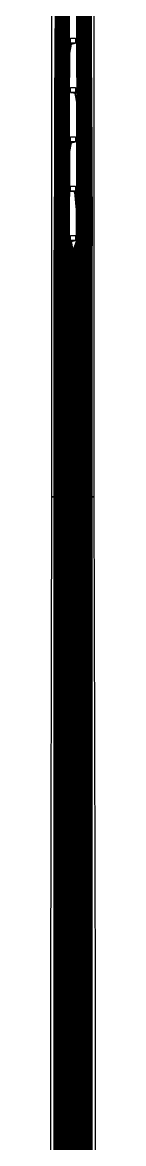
# Model space of a CAD drawing. Header units: inches. Extents: x 106592 to 209533, y 57057 to 74911.
# Drawn here: x 128241 to 128331, y 62939 to 65212 of the extents above; entities that cross this region are included whole.
import ezdxf

# ---------------------------------------------------------------- set-up
doc = ezdxf.new("R2010")
doc.units = ezdxf.units.IN
doc.header["$MEASUREMENT"] = 0
for name, color, linetype in [('metal', 221, 'Continuous'), ('nitride window', 40, 'Continuous'), ('profile', 140, 'Continuous')]:
    doc.layers.add(name, color=color, linetype=linetype)

msp = doc.modelspace()

# ---------------------------------------------------------------- linework, layer by layer
at = {"layer": 'metal'}
for points in [[(128294.1, 65549.8), (128293.6, 65649.9), (128291.1, 65667.9), (128290.1, 65667.9), (128293.1, 65649.8), (128293.6, 65549.8), (128294.1, 65449.9), (128294.6, 65349.8), (128295.1, 65249.9), (128295.6, 65149.8), (128296.1, 65049.9), (128296.6, 64949.8), (128297.1, 64766.9), (128291.2, 64749.8), (128291.8, 64749.8), (128297.6, 64766.9), (128297.1, 64949.8), (128296.6, 65049.9), (128296.1, 65149.8), (128295.6, 65249.9), (128295.1, 65349.8), (128294.6, 65449.9), (128294.1, 65549.8)], [(128278.1, 65449.8), (128278.6, 65549.9), (128281.1, 65567.9), (128282.1, 65567.9), (128279.1, 65549.8), (128278.6, 65449.8), (128278.1, 65349.9), (128277.6, 65249.8), (128277.1, 65149.9), (128276.6, 65049.8), (128276.1, 64949.9), (128275.6, 64766.8), (128281, 64749.8), (128280.4, 64749.8), (128275.1, 64766.8), (128275.6, 64949.9), (128276.1, 65049.8), (128276.6, 65149.9), (128277.1, 65249.8), (128277.6, 65349.9), (128278.1, 65449.8)], [(128294.1, 65349.8), (128293.6, 65449.9), (128291.1, 65467.9), (128290.1, 65467.9), (128293.1, 65449.8), (128293.6, 65349.8), (128294.1, 65249.9), (128294.6, 65149.8), (128295.1, 65049.9), (128295.6, 64949.8), (128296.1, 64766.9), (128290, 64749.8), (128290.6, 64749.8), (128296.6, 64766.9), (128296.1, 64949.8), (128295.6, 65049.9), (128295.1, 65149.8), (128294.6, 65249.9), (128294.1, 65349.8)], [(128278.1, 65249.8), (128278.6, 65349.9), (128281.1, 65367.9), (128282.1, 65367.9), (128279.1, 65349.8), (128278.6, 65249.8), (128278.1, 65149.9), (128277.6, 65049.8), (128277.1, 64949.9), (128276.6, 64766.8), (128282.2, 64749.8), (128281.6, 64749.8), (128276.1, 64766.8), (128276.6, 64949.9), (128277.1, 65049.8), (128277.6, 65149.9), (128278.1, 65249.8)], [(128294.1, 65149.8), (128293.6, 65249.9), (128291.1, 65267.9), (128290.1, 65267.9), (128293.1, 65249.8), (128293.6, 65149.8), (128294.1, 65049.9), (128294.6, 64949.8), (128295.1, 64766.9), (128288.8, 64749.8), (128289.4, 64749.8), (128295.6, 64766.9), (128295.1, 64949.8), (128294.6, 65049.9), (128294.1, 65149.8)], [(128281.1, 65179.9), (128291.1, 65179.9), (128291.1, 65169.9), (128281.1, 65169.9)], [(128278.1, 65049.8), (128278.6, 65149.9), (128281.1, 65167.9), (128282.1, 65167.9), (128279.1, 65149.8), (128278.6, 65049.8), (128278.1, 64949.9), (128277.6, 64766.8), (128283.4, 64749.8), (128282.8, 64749.8), (128277.1, 64766.8), (128277.6, 64949.9), (128278.1, 65049.8)], [(128281.1, 65167.9), (128282.1, 65167.9), (128291.1, 65169.9), (128281.1, 65169.9)], [(128281.1, 65079.9), (128291.1, 65079.9), (128291.1, 65069.9), (128281.1, 65069.9)], [(128291.1, 65067.9), (128290.1, 65067.9), (128281.1, 65069.9), (128291.1, 65069.9)], [(128294.1, 64949.8), (128293.6, 65049.9), (128291.1, 65067.9), (128290.1, 65067.9), (128293.1, 65049.8), (128293.6, 64949.8), (128294.1, 64766.9), (128287.6, 64749.8), (128288.2, 64749.8), (128294.6, 64766.9), (128294.1, 64949.8)], [(128281.1, 64979.9), (128291.1, 64979.9), (128291.1, 64969.9), (128281.1, 64969.9)], [(128281.1, 64967.9), (128282.1, 64967.9), (128291.1, 64969.9), (128281.1, 64969.9)], [(128278.1, 64766.8), (128278.6, 64949.9), (128281.1, 64967.9), (128282.1, 64967.9), (128279.1, 64949.8), (128278.6, 64766.8), (128284.6, 64749.8), (128284, 64749.8), (128278.1, 64766.8)], [(128281.1, 64879.9), (128291.1, 64879.9), (128291.1, 64869.9), (128281.1, 64869.9)], [(128291.1, 64867.9), (128290.1, 64867.9), (128281.1, 64869.9), (128291.1, 64869.9)], [(128290.1, 64867.9), (128291.1, 64867.9), (128293.6, 64832.4), (128293.6, 64767.4), (128287, 64749.8), (128286.4, 64749.8), (128293.1, 64767.9), (128293.1, 64831.9)], [(128281.1, 64779.9), (128291.1, 64779.9), (128291.1, 64769.9), (128281.1, 64769.9)], [(128281.1, 64767.9), (128282.1, 64767.9), (128291.1, 64769.9), (128281.1, 64769.9)], [(128285.2, 64749.8), (128281.1, 64767.9), (128282.1, 64767.9), (128285.8, 64749.8)], [(128248, 64749.8), (128248.6, 64749.8), (128248.6, 61110), (128248, 61110)], [(128249.2, 64749.8), (128249.8, 64749.8), (128249.8, 61110), (128249.2, 61110)], [(128250.4, 64749.8), (128251, 64749.8), (128251, 61110), (128250.4, 61110)], [(128251.6, 64749.8), (128252.2, 64749.8), (128252.2, 61110), (128251.6, 61110)], [(128252.8, 64749.8), (128253.4, 64749.8), (128253.4, 61110), (128252.8, 61110)], [(128254, 64749.8), (128254.6, 64749.8), (128254.6, 61110), (128254, 61110)], [(128255.2, 64749.8), (128255.8, 64749.8), (128255.8, 61110), (128255.2, 61110)], [(128256.4, 64749.8), (128257, 64749.8), (128257, 61110), (128256.4, 61110)], [(128257.6, 64749.8), (128258.2, 64749.8), (128258.2, 61110), (128257.6, 61110)], [(128258.8, 64749.8), (128259.4, 64749.8), (128259.4, 61110), (128258.8, 61110)], [(128260, 64749.8), (128260.6, 64749.8), (128260.6, 61110), (128260, 61110)], [(128261.2, 64749.8), (128261.8, 64749.8), (128261.8, 61110), (128261.2, 61110)], [(128262.4, 64749.8), (128263, 64749.8), (128263, 61110), (128262.4, 61110)], [(128263.6, 64749.8), (128264.2, 64749.8), (128264.2, 61110), (128263.6, 61110)], [(128264.8, 64749.8), (128265.4, 64749.8), (128265.4, 61110), (128264.8, 61110)], [(128266, 64749.8), (128266.6, 64749.8), (128266.6, 61110), (128266, 61110)], [(128267.2, 64749.8), (128267.8, 64749.8), (128267.8, 61110), (128267.2, 61110)], [(128268.4, 64749.8), (128269, 64749.8), (128269, 61110), (128268.4, 61110)], [(128269.6, 64749.8), (128270.2, 64749.8), (128270.2, 61110), (128269.6, 61110)], [(128270.8, 64749.8), (128271.4, 64749.8), (128271.4, 61110), (128270.8, 61110)], [(128272, 64749.8), (128272.6, 64749.8), (128272.6, 61110), (128272, 61110)], [(128273.2, 64749.8), (128273.8, 64749.8), (128273.8, 61110), (128273.2, 61110)], [(128274.4, 64749.8), (128275, 64749.8), (128275, 61110), (128274.4, 61110)], [(128275.6, 64749.8), (128276.2, 64749.8), (128276.2, 61110), (128275.6, 61110)], [(128276.8, 64749.8), (128277.4, 64749.8), (128277.4, 61110), (128276.8, 61110)], [(128278, 64749.8), (128278.6, 64749.8), (128278.6, 61110), (128278, 61110)], [(128279.2, 64749.8), (128279.8, 64749.8), (128279.8, 61110), (128279.2, 61110)], [(128280.4, 64749.8), (128281, 64749.8), (128281, 61110), (128280.4, 61110)], [(128281.6, 64749.8), (128282.2, 64749.8), (128282.2, 61110), (128281.6, 61110)], [(128282.8, 64749.8), (128283.4, 64749.8), (128283.4, 61110), (128282.8, 61110)], [(128284, 64749.8), (128284.6, 64749.8), (128284.6, 61110), (128284, 61110)], [(128285.2, 64749.8), (128285.8, 64749.8), (128285.8, 61110), (128285.2, 61110)], [(128286.4, 64749.8), (128287, 64749.8), (128287, 61110), (128286.4, 61110)], [(128287.6, 64749.8), (128288.2, 64749.8), (128288.2, 61110), (128287.6, 61110)], [(128288.8, 64749.8), (128289.4, 64749.8), (128289.4, 61110), (128288.8, 61110)], [(128290, 64749.8), (128290.6, 64749.8), (128290.6, 61110), (128290, 61110)], [(128291.2, 64749.8), (128291.8, 64749.8), (128291.8, 61110), (128291.2, 61110)], [(128292.4, 64749.8), (128293, 64749.8), (128293, 61110), (128292.4, 61110)], [(128293.6, 64749.8), (128294.2, 64749.8), (128294.2, 61110), (128293.6, 61110)], [(128294.8, 64749.8), (128295.4, 64749.8), (128295.4, 61110), (128294.8, 61110)], [(128296, 64749.8), (128296.6, 64749.8), (128296.6, 61110), (128296, 61110)], [(128297.2, 64749.8), (128297.8, 64749.8), (128297.8, 61110), (128297.2, 61110)], [(128298.4, 64749.8), (128299, 64749.8), (128299, 61110), (128298.4, 61110)], [(128299.6, 64749.8), (128300.2, 64749.8), (128300.2, 61110), (128299.6, 61110)], [(128300.8, 64749.8), (128301.4, 64749.8), (128301.4, 61110), (128300.8, 61110)], [(128302, 64749.8), (128302.6, 64749.8), (128302.6, 61110), (128302, 61110)], [(128303.2, 64749.8), (128303.8, 64749.8), (128303.8, 61110), (128303.2, 61110)], [(128304.4, 64749.8), (128305, 64749.8), (128305, 61110), (128304.4, 61110)], [(128305.6, 64749.8), (128306.2, 64749.8), (128306.2, 61110), (128305.6, 61110)], [(128306.8, 64749.8), (128307.4, 64749.8), (128307.4, 61110), (128306.8, 61110)], [(128308, 64749.8), (128308.6, 64749.8), (128308.6, 61110), (128308, 61110)], [(128309.2, 64749.8), (128309.8, 64749.8), (128309.8, 61110), (128309.2, 61110)], [(128310.4, 64749.8), (128311, 64749.8), (128311, 61110), (128310.4, 61110)], [(128311.6, 64749.8), (128312.2, 64749.8), (128312.2, 61110), (128311.6, 61110)], [(128312.8, 64749.8), (128313.4, 64749.8), (128313.4, 61110), (128312.8, 61110)], [(128314, 64749.8), (128314.6, 64749.8), (128314.6, 61110), (128314, 61110)], [(128315.2, 64749.8), (128315.8, 64749.8), (128315.8, 61110), (128315.2, 61110)], [(128316.4, 64749.8), (128317, 64749.8), (128317, 61110), (128316.4, 61110)], [(128317.6, 64749.8), (128318.2, 64749.8), (128318.2, 61110), (128317.6, 61110)], [(128318.8, 64749.8), (128319.4, 64749.8), (128319.4, 61110), (128318.8, 61110)], [(128320, 64749.8), (128320.6, 64749.8), (128320.6, 61110), (128320, 61110)], [(128321.2, 64749.8), (128321.8, 64749.8), (128321.8, 61110), (128321.2, 61110)], [(128322.4, 64749.8), (128323, 64749.8), (128323, 61110), (128322.4, 61110)], [(128323.6, 64749.8), (128324.2, 64749.8), (128324.2, 61110), (128323.6, 61110)]]:
    msp.add_lwpolyline(points, close=True, dxfattribs=at)
for points in [[(128250.1, 65249.8), (128249.6, 65149.9), (128249.1, 65049.8), (128248.6, 64949.9), (128248.1, 64766.8), (128248, 64749.8), (128248.6, 64749.8), (128248.6, 64766.8), (128249.1, 64949.9), (128249.6, 65049.8), (128250.1, 65149.9), (128250.6, 65249.8)], [(128251.1, 65249.8), (128250.6, 65149.9), (128250.1, 65049.8), (128249.6, 64949.9), (128249.1, 64766.8), (128249.2, 64749.8), (128249.8, 64749.8), (128249.6, 64766.8), (128250.1, 64949.9), (128250.6, 65049.8), (128251.1, 65149.9), (128251.6, 65249.8)], [(128252.1, 65249.8), (128251.6, 65149.9), (128251.1, 65049.8), (128250.6, 64949.9), (128250.1, 64766.8), (128250.4, 64749.8), (128251, 64749.8), (128250.6, 64766.8), (128251.1, 64949.9), (128251.6, 65049.8), (128252.1, 65149.9), (128252.6, 65249.8)], [(128253.6, 65249.8), (128253.1, 65149.9), (128252.6, 65049.8), (128252.1, 64949.9), (128251.6, 64766.8), (128252.2, 64749.8), (128251.6, 64749.8), (128251.1, 64766.8), (128251.6, 64949.9), (128252.1, 65049.8), (128252.6, 65149.9), (128253.1, 65249.8)], [(128254.6, 65249.8), (128254.1, 65149.9), (128253.6, 65049.8), (128253.1, 64949.9), (128252.6, 64766.8), (128253.4, 64749.8), (128252.8, 64749.8), (128252.1, 64766.8), (128252.6, 64949.9), (128253.1, 65049.8), (128253.6, 65149.9), (128254.1, 65249.8)], [(128255.6, 65249.8), (128255.1, 65149.9), (128254.6, 65049.8), (128254.1, 64949.9), (128253.6, 64766.8), (128254.6, 64749.8), (128254, 64749.8), (128253.1, 64766.8), (128253.6, 64949.9), (128254.1, 65049.8), (128254.6, 65149.9), (128255.1, 65249.8)], [(128256.6, 65249.8), (128256.1, 65149.9), (128255.6, 65049.8), (128255.1, 64949.9), (128254.6, 64766.8), (128255.8, 64749.8), (128255.2, 64749.8), (128254.1, 64766.8), (128254.6, 64949.9), (128255.1, 65049.8), (128255.6, 65149.9), (128256.1, 65249.8)], [(128257.6, 65249.8), (128257.1, 65149.9), (128256.6, 65049.8), (128256.1, 64949.9), (128255.6, 64766.8), (128257, 64749.8), (128256.4, 64749.8), (128255.1, 64766.8), (128255.6, 64949.9), (128256.1, 65049.8), (128256.6, 65149.9), (128257.1, 65249.8)], [(128258.6, 65249.8), (128258.1, 65149.9), (128257.6, 65049.8), (128257.1, 64949.9), (128256.6, 64766.8), (128258.2, 64749.8), (128257.6, 64749.8), (128256.1, 64766.8), (128256.6, 64949.9), (128257.1, 65049.8), (128257.6, 65149.9), (128258.1, 65249.8)], [(128259.6, 65249.8), (128259.1, 65149.9), (128258.6, 65049.8), (128258.1, 64949.9), (128257.6, 64766.8), (128259.4, 64749.8), (128258.8, 64749.8), (128257.1, 64766.8), (128257.6, 64949.9), (128258.1, 65049.8), (128258.6, 65149.9), (128259.1, 65249.8)], [(128260.6, 65249.8), (128260.1, 65149.9), (128259.6, 65049.8), (128259.1, 64949.9), (128258.6, 64766.8), (128260.6, 64749.8), (128260, 64749.8), (128258.1, 64766.8), (128258.6, 64949.9), (128259.1, 65049.8), (128259.6, 65149.9), (128260.1, 65249.8)], [(128261.6, 65249.8), (128261.1, 65149.9), (128260.6, 65049.8), (128260.1, 64949.9), (128259.6, 64766.8), (128261.8, 64749.8), (128261.2, 64749.8), (128259.1, 64766.8), (128259.6, 64949.9), (128260.1, 65049.8), (128260.6, 65149.9), (128261.1, 65249.8)], [(128262.6, 65249.8), (128262.1, 65149.9), (128261.6, 65049.8), (128261.1, 64949.9), (128260.6, 64766.8), (128263, 64749.8), (128262.4, 64749.8), (128260.1, 64766.8), (128260.6, 64949.9), (128261.1, 65049.8), (128261.6, 65149.9), (128262.1, 65249.8)], [(128263.6, 65249.8), (128263.1, 65149.9), (128262.6, 65049.8), (128262.1, 64949.9), (128261.6, 64766.8), (128264.2, 64749.8), (128263.6, 64749.8), (128261.1, 64766.8), (128261.6, 64949.9), (128262.1, 65049.8), (128262.6, 65149.9), (128263.1, 65249.8)], [(128264.6, 65249.8), (128264.1, 65149.9), (128263.6, 65049.8), (128263.1, 64949.9), (128262.6, 64766.8), (128265.4, 64749.8), (128264.8, 64749.8), (128262.1, 64766.8), (128262.6, 64949.9), (128263.1, 65049.8), (128263.6, 65149.9), (128264.1, 65249.8)], [(128265.6, 65249.8), (128265.1, 65149.9), (128264.6, 65049.8), (128264.1, 64949.9), (128263.6, 64766.8), (128266.6, 64749.8), (128266, 64749.8), (128263.1, 64766.8), (128263.6, 64949.9), (128264.1, 65049.8), (128264.6, 65149.9), (128265.1, 65249.8)], [(128266.6, 65249.8), (128266.1, 65149.9), (128265.6, 65049.8), (128265.1, 64949.9), (128264.6, 64766.8), (128267.8, 64749.8), (128267.2, 64749.8), (128264.1, 64766.8), (128264.6, 64949.9), (128265.1, 65049.8), (128265.6, 65149.9), (128266.1, 65249.8)], [(128267.6, 65249.8), (128267.1, 65149.9), (128266.6, 65049.8), (128266.1, 64949.9), (128265.6, 64766.8), (128269, 64749.8), (128268.4, 64749.8), (128265.1, 64766.8), (128265.6, 64949.9), (128266.1, 65049.8), (128266.6, 65149.9), (128267.1, 65249.8)], [(128268.6, 65249.8), (128268.1, 65149.9), (128267.6, 65049.8), (128267.1, 64949.9), (128266.6, 64766.8), (128270.2, 64749.8), (128269.6, 64749.8), (128266.1, 64766.8), (128266.6, 64949.9), (128267.1, 65049.8), (128267.6, 65149.9), (128268.1, 65249.8)], [(128269.6, 65249.8), (128269.1, 65149.9), (128268.6, 65049.8), (128268.1, 64949.9), (128267.6, 64766.8), (128271.4, 64749.8), (128270.8, 64749.8), (128267.1, 64766.8), (128267.6, 64949.9), (128268.1, 65049.8), (128268.6, 65149.9), (128269.1, 65249.8)], [(128270.6, 65249.8), (128270.1, 65149.9), (128269.6, 65049.8), (128269.1, 64949.9), (128268.6, 64766.8), (128272.6, 64749.8), (128272, 64749.8), (128268.1, 64766.8), (128268.6, 64949.9), (128269.1, 65049.8), (128269.6, 65149.9), (128270.1, 65249.8)], [(128271.6, 65249.8), (128271.1, 65149.9), (128270.6, 65049.8), (128270.1, 64949.9), (128269.6, 64766.8), (128273.8, 64749.8), (128273.2, 64749.8), (128269.1, 64766.8), (128269.6, 64949.9), (128270.1, 65049.8), (128270.6, 65149.9), (128271.1, 65249.8)], [(128272.6, 65249.8), (128272.1, 65149.9), (128271.6, 65049.8), (128271.1, 64949.9), (128270.6, 64766.8), (128275, 64749.8), (128274.4, 64749.8), (128270.1, 64766.8), (128270.6, 64949.9), (128271.1, 65049.8), (128271.6, 65149.9), (128272.1, 65249.8)], [(128273.6, 65249.8), (128273.1, 65149.9), (128272.6, 65049.8), (128272.1, 64949.9), (128271.6, 64766.8), (128276.2, 64749.8), (128275.6, 64749.8), (128271.1, 64766.8), (128271.6, 64949.9), (128272.1, 65049.8), (128272.6, 65149.9), (128273.1, 65249.8)], [(128274.6, 65249.8), (128274.1, 65149.9), (128273.6, 65049.8), (128273.1, 64949.9), (128272.6, 64766.8), (128277.4, 64749.8), (128276.8, 64749.8), (128272.1, 64766.8), (128272.6, 64949.9), (128273.1, 65049.8), (128273.6, 65149.9), (128274.1, 65249.8)], [(128275.6, 65249.8), (128275.1, 65149.9), (128274.6, 65049.8), (128274.1, 64949.9), (128273.6, 64766.8), (128278.6, 64749.8), (128278, 64749.8), (128273.1, 64766.8), (128273.6, 64949.9), (128274.1, 65049.8), (128274.6, 65149.9), (128275.1, 65249.8)], [(128276.6, 65249.8), (128276.1, 65149.9), (128275.6, 65049.8), (128275.1, 64949.9), (128274.6, 64766.8), (128279.8, 64749.8), (128279.2, 64749.8), (128274.1, 64766.8), (128274.6, 64949.9), (128275.1, 65049.8), (128275.6, 65149.9), (128276.1, 65249.8)], [(128296.1, 65249.9), (128296.6, 65149.8), (128297.1, 65049.9), (128297.6, 64949.8), (128298.1, 64766.9), (128292.4, 64749.8), (128293, 64749.8), (128298.6, 64766.9), (128298.1, 64949.8), (128297.6, 65049.9), (128297.1, 65149.8), (128296.6, 65249.9)], [(128297.1, 65249.9), (128297.6, 65149.8), (128298.1, 65049.9), (128298.6, 64949.8), (128299.1, 64766.9), (128293.6, 64749.8), (128294.2, 64749.8), (128299.6, 64766.9), (128299.1, 64949.8), (128298.6, 65049.9), (128298.1, 65149.8), (128297.6, 65249.9)], [(128298.1, 65249.9), (128298.6, 65149.8), (128299.1, 65049.9), (128299.6, 64949.8), (128300.1, 64766.9), (128294.8, 64749.8), (128295.4, 64749.8), (128300.6, 64766.9), (128300.1, 64949.8), (128299.6, 65049.9), (128299.1, 65149.8), (128298.6, 65249.9)], [(128299.1, 65249.9), (128299.6, 65149.8), (128300.1, 65049.9), (128300.6, 64949.8), (128301.1, 64766.9), (128296, 64749.8), (128296.6, 64749.8), (128301.6, 64766.9), (128301.1, 64949.8), (128300.6, 65049.9), (128300.1, 65149.8), (128299.6, 65249.9)], [(128300.1, 65249.9), (128300.6, 65149.8), (128301.1, 65049.9), (128301.6, 64949.8), (128302.1, 64766.9), (128297.2, 64749.8), (128297.8, 64749.8), (128302.6, 64766.9), (128302.1, 64949.8), (128301.6, 65049.9), (128301.1, 65149.8), (128300.6, 65249.9)], [(128301.1, 65249.9), (128301.6, 65149.8), (128302.1, 65049.9), (128302.6, 64949.8), (128303.1, 64766.9), (128298.4, 64749.8), (128299, 64749.8), (128303.6, 64766.9), (128303.1, 64949.8), (128302.6, 65049.9), (128302.1, 65149.8), (128301.6, 65249.9)], [(128302.1, 65249.9), (128302.6, 65149.8), (128303.1, 65049.9), (128303.6, 64949.8), (128304.1, 64766.9), (128299.6, 64749.8), (128300.2, 64749.8), (128304.6, 64766.9), (128304.1, 64949.8), (128303.6, 65049.9), (128303.1, 65149.8), (128302.6, 65249.9)], [(128303.1, 65249.9), (128303.6, 65149.8), (128304.1, 65049.9), (128304.6, 64949.8), (128305.1, 64766.9), (128300.8, 64749.8), (128301.4, 64749.8), (128305.6, 64766.9), (128305.1, 64949.8), (128304.6, 65049.9), (128304.1, 65149.8), (128303.6, 65249.9)], [(128304.1, 65249.9), (128304.6, 65149.8), (128305.1, 65049.9), (128305.6, 64949.8), (128306.1, 64766.9), (128302, 64749.8), (128302.6, 64749.8), (128306.6, 64766.9), (128306.1, 64949.8), (128305.6, 65049.9), (128305.1, 65149.8), (128304.6, 65249.9)], [(128305.1, 65249.9), (128305.6, 65149.8), (128306.1, 65049.9), (128306.6, 64949.8), (128307.1, 64766.9), (128303.2, 64749.8), (128303.8, 64749.8), (128307.6, 64766.9), (128307.1, 64949.8), (128306.6, 65049.9), (128306.1, 65149.8), (128305.6, 65249.9)], [(128306.1, 65249.9), (128306.6, 65149.8), (128307.1, 65049.9), (128307.6, 64949.8), (128308.1, 64766.9), (128304.4, 64749.8), (128305, 64749.8), (128308.6, 64766.9), (128308.1, 64949.8), (128307.6, 65049.9), (128307.1, 65149.8), (128306.6, 65249.9)], [(128307.1, 65249.9), (128307.6, 65149.8), (128308.1, 65049.9), (128308.6, 64949.8), (128309.1, 64766.9), (128305.6, 64749.8), (128306.2, 64749.8), (128309.6, 64766.9), (128309.1, 64949.8), (128308.6, 65049.9), (128308.1, 65149.8), (128307.6, 65249.9)], [(128308.1, 65249.9), (128308.6, 65149.8), (128309.1, 65049.9), (128309.6, 64949.8), (128310.1, 64766.9), (128306.8, 64749.8), (128307.4, 64749.8), (128310.6, 64766.9), (128310.1, 64949.8), (128309.6, 65049.9), (128309.1, 65149.8), (128308.6, 65249.9)], [(128309.1, 65249.9), (128309.6, 65149.8), (128310.1, 65049.9), (128310.6, 64949.8), (128311.1, 64766.9), (128308, 64749.8), (128308.6, 64749.8), (128311.6, 64766.9), (128311.1, 64949.8), (128310.6, 65049.9), (128310.1, 65149.8), (128309.6, 65249.9)], [(128310.1, 65249.9), (128310.6, 65149.8), (128311.1, 65049.9), (128311.6, 64949.8), (128312.1, 64766.9), (128309.2, 64749.8), (128309.8, 64749.8), (128312.6, 64766.9), (128312.1, 64949.8), (128311.6, 65049.9), (128311.1, 65149.8), (128310.6, 65249.9)], [(128311.1, 65249.9), (128311.6, 65149.8), (128312.1, 65049.9), (128312.6, 64949.8), (128313.1, 64766.9), (128310.4, 64749.8), (128311, 64749.8), (128313.6, 64766.9), (128313.1, 64949.8), (128312.6, 65049.9), (128312.1, 65149.8), (128311.6, 65249.9)], [(128312.1, 65249.9), (128312.6, 65149.8), (128313.1, 65049.9), (128313.6, 64949.8), (128314.1, 64766.9), (128311.6, 64749.8), (128312.2, 64749.8), (128314.6, 64766.9), (128314.1, 64949.8), (128313.6, 65049.9), (128313.1, 65149.8), (128312.6, 65249.9)], [(128313.6, 65249.9), (128314.1, 65149.8), (128314.6, 65049.9), (128315.1, 64949.8), (128315.6, 64766.9), (128313.4, 64749.8), (128312.8, 64749.8), (128315.1, 64766.9), (128314.6, 64949.8), (128314.1, 65049.9), (128313.6, 65149.8), (128313.1, 65249.9)], [(128314.1, 65249.9), (128314.6, 65149.8), (128315.1, 65049.9), (128315.6, 64949.8), (128316.1, 64766.9), (128314, 64749.8), (128314.6, 64749.8), (128316.6, 64766.9), (128316.1, 64949.8), (128315.6, 65049.9), (128315.1, 65149.8), (128314.6, 65249.9)], [(128315.6, 65249.9), (128316.1, 65149.8), (128316.6, 65049.9), (128317.1, 64949.8), (128317.6, 64766.9), (128315.8, 64749.8), (128315.2, 64749.8), (128317.1, 64766.9), (128316.6, 64949.8), (128316.1, 65049.9), (128315.6, 65149.8), (128315.1, 65249.9)], [(128316.6, 65249.9), (128317.1, 65149.8), (128317.6, 65049.9), (128318.1, 64949.8), (128318.6, 64766.9), (128317, 64749.8), (128316.4, 64749.8), (128318.1, 64766.9), (128317.6, 64949.8), (128317.1, 65049.9), (128316.6, 65149.8), (128316.1, 65249.9)], [(128317.6, 65249.9), (128318.1, 65149.8), (128318.6, 65049.9), (128319.1, 64949.8), (128319.6, 64766.9), (128318.2, 64749.8), (128317.6, 64749.8), (128319.1, 64766.9), (128318.6, 64949.8), (128318.1, 65049.9), (128317.6, 65149.8), (128317.1, 65249.9)], [(128318.6, 65249.9), (128319.1, 65149.8), (128319.6, 65049.9), (128320.1, 64949.8), (128320.6, 64766.9), (128319.4, 64749.8), (128318.8, 64749.8), (128320.1, 64766.9), (128319.6, 64949.8), (128319.1, 65049.9), (128318.6, 65149.8), (128318.1, 65249.9)], [(128319.6, 65249.9), (128320.1, 65149.8), (128320.6, 65049.9), (128321.1, 64949.8), (128321.6, 64766.9), (128320.6, 64749.8), (128320, 64749.8), (128321.1, 64766.9), (128320.6, 64949.8), (128320.1, 65049.9), (128319.6, 65149.8), (128319.1, 65249.9)], [(128320.6, 65249.9), (128321.1, 65149.8), (128321.6, 65049.9), (128322.1, 64949.8), (128322.6, 64766.9), (128321.8, 64749.8), (128321.2, 64749.8), (128322.1, 64766.9), (128321.6, 64949.8), (128321.1, 65049.9), (128320.6, 65149.8), (128320.1, 65249.9)], [(128321.6, 65249.9), (128322.1, 65149.8), (128322.6, 65049.9), (128323.1, 64949.8), (128323.6, 64766.9), (128323, 64749.8), (128322.4, 64749.8), (128323.1, 64766.9), (128322.6, 64949.8), (128322.1, 65049.9), (128321.6, 65149.8), (128321.1, 65249.9)], [(128322.6, 65249.9), (128323.1, 65149.8), (128323.6, 65049.9), (128324.1, 64949.8), (128324.6, 64766.9), (128324.2, 64749.8), (128323.9, 64749.8), (128323.6, 64749.8), (128324.1, 64766.9), (128323.6, 64949.8), (128323.1, 65049.9), (128322.6, 65149.8), (128322.1, 65249.9)]]:
    msp.add_lwpolyline(points, dxfattribs=at)
at = {"layer": 'nitride window'}
for points in [[(128281.1, 65179.9), (128291.1, 65179.9), (128291.1, 65169.9), (128281.1, 65169.9)], [(128281.1, 65079.9), (128291.1, 65079.9), (128291.1, 65069.9), (128281.1, 65069.9)], [(128281.1, 64979.9), (128291.1, 64979.9), (128291.1, 64969.9), (128281.1, 64969.9)], [(128281.1, 64879.9), (128291.1, 64879.9), (128291.1, 64869.9), (128281.1, 64869.9)], [(128281.1, 64779.9), (128291.1, 64779.9), (128291.1, 64769.9), (128281.1, 64769.9)]]:
    msp.add_lwpolyline(points, close=True, dxfattribs=at)
at = {"layer": 'profile'}
for points in [[(128286.1, 71109.9), (128297.1, 71078.9), (128301.6, 71040), (128305.6, 70650), (128328.6, 65549.9), (128328.6, 64249.8), (128243.6, 64249.8), (128243.6, 65550), (128266.6, 70649.9), (128270.6, 71040), (128275.1, 71078.9)], [(128243.6, 64249.8), (128328.6, 64249.8), (128331.1, 63249.8), (128331.1, 61110), (128241.1, 61110), (128241.1, 63249.8)]]:
    msp.add_lwpolyline(points, close=True, dxfattribs=at)

doc.saveas('drawing.dxf')
